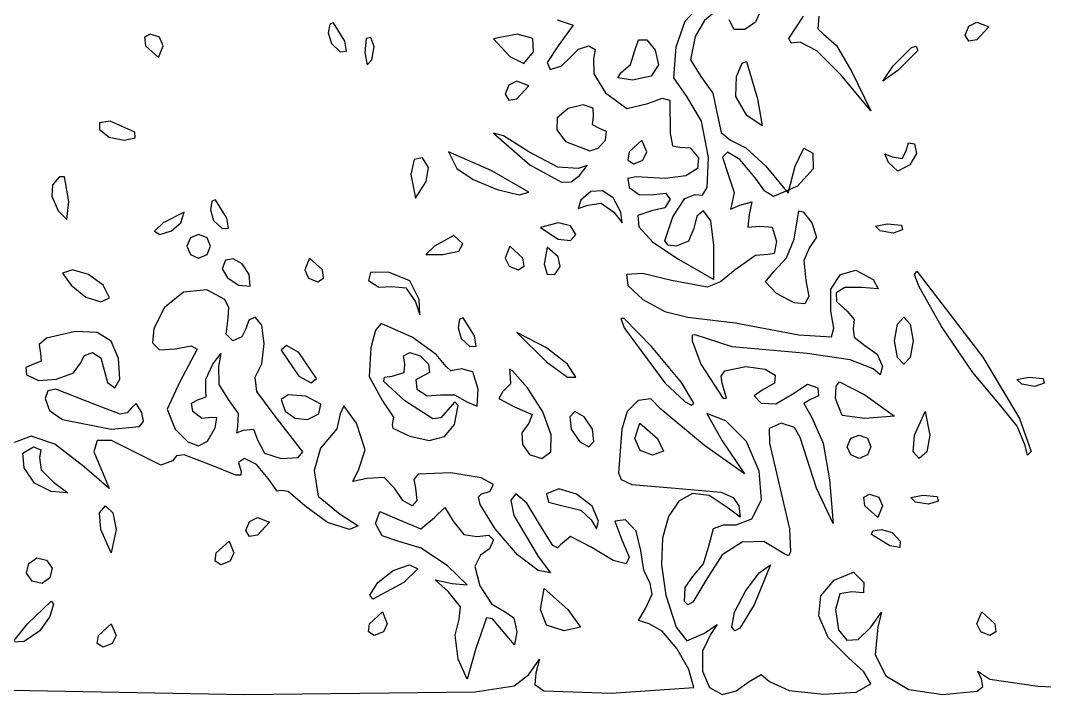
# Model space of a CAD drawing. Extents: x 0 to 282, y 0 to 282.
# Drawn here: x 150.25 to 180.88, y 0 to 20.16 of the extents above; entities that cross this region are included whole.
import ezdxf

# ---------------------------------------------------------------- set-up
doc = ezdxf.new("R2010")
doc.units = 0

msp = doc.modelspace()

# ---------------------------------------------------------------- linework, layer by layer
at = {"layer": 'Layer 1'}
for p, q in [((170.132001, 20.139216), (170.427453, 20.461125)), ((171.044349, 20.434354), (170.705901, 20.158746)), ((172.402545, 20.496089), (172.238834, 20.109136)), ((173.237053, 19.618561), (173.673616, 20.28443)), ((174.132225, 20.284437), (174.096947, 19.91402)), ((159.498444, 20.049871), (159.456, 19.7908)), ((159.61034, 20.090661), (159.498444, 20.049871)), ((159.949889, 19.543855), (159.61034, 20.090661)), ((166.299952, 20.178897), (166.780612, 20.015737)), ((166.780612, 20.015737), (166.33523, 19.402785)), ((169.863008, 19.367515), (170.132001, 20.139216)), ((170.705901, 20.158746), (170.426984, 19.6847)), ((171.593911, 19.890855), (171.450044, 20.178589)), ((172.238834, 20.109136), (171.913065, 19.887547)), ((174.096947, 19.91402), (174.273336, 19.75527)), ((178.506369, 19.719993), (178.616612, 19.993396)), ((178.616612, 19.993396), (178.859147, 20.108049)), ((178.859147, 20.108049), (179.211925, 19.966938)), ((179.211925, 19.966938), (178.859147, 19.578882)), ((179.211925, 19.966938), (179.211925, 19.966938)), ((154.129111, 19.755578), (153.952722, 19.658564)), ((153.952722, 19.658564), (153.988, 19.4028)), ((154.402514, 19.658564), (154.129111, 19.755578)), ((154.517167, 19.4028), (154.402514, 19.658564)), ((159.456, 19.7908), (159.553014, 19.46889)), ((159.456, 19.7908), (159.456, 19.7908)), ((160.584278, 19.618843), (160.549, 19.1911)), ((160.725389, 19.649711), (160.584278, 19.618843)), ((160.822403, 19.367489), (160.725389, 19.649711)), ((165.100556, 19.755611), (164.395, 19.6145)), ((164.395, 19.6145), (164.888889, 19.085333)), ((164.395, 19.6145), (164.395, 19.6145)), ((165.572396, 19.623319), (165.100556, 19.755611)), ((165.594445, 19.226444), (165.572396, 19.623319)), ((170.426984, 19.6847), (170.290282, 18.979144)), ((171.913065, 19.887547), (171.593911, 19.890855)), ((173.301545, 19.485718), (173.237053, 19.618561)), ((174.273336, 19.75527), (174.656982, 19.415721)), ((178.616612, 19.543605), (178.506369, 19.719993)), ((153.988, 19.4028), (154.376056, 19.050022)), ((153.988, 19.4028), (153.988, 19.4028)), ((154.376056, 19.050022), (154.517167, 19.4028)), ((159.553014, 19.46889), (159.808778, 19.226355)), ((159.998396, 19.239584), (159.949889, 19.543855)), ((160.760667, 18.979433), (160.822403, 19.367489)), ((166.33523, 19.402785), (166.000091, 18.904486)), ((166.688008, 19.050007), (166.943772, 19.305771)), ((166.943772, 19.305771), (167.252453, 19.402785)), ((167.252453, 19.402785), (167.442071, 19.288132)), ((168.628284, 19.261674), (168.738527, 19.579174)), ((168.738527, 19.579174), (168.981062, 19.579174)), ((168.981062, 19.579174), (169.236826, 19.274903)), ((169.796862, 18.44147), (169.863008, 19.367515)), ((173.567783, 19.508318), (173.301545, 19.485718)), ((174.06608, 19.252556), (173.567783, 19.508318)), ((174.656982, 19.415721), (175.120003, 18.62638)), ((176.354391, 18.80277), (176.896787, 19.349576)), ((176.896787, 19.349576), (177.043961, 19.388161)), ((177.043961, 19.388161), (177.095225, 19.261381)), ((178.859147, 19.578882), (178.616612, 19.543605)), ((159.808778, 19.226355), (159.998396, 19.239584)), ((160.549, 19.1911), (160.615146, 18.833912)), ((160.549, 19.1911), (160.549, 19.1911)), ((164.888889, 19.085333), (165.307813, 18.878076)), ((165.307813, 18.878076), (165.594445, 19.226444)), ((166.427834, 18.807472), (166.688008, 19.050007)), ((167.442071, 19.288132), (167.393564, 19.014729)), ((167.393564, 19.014729), (167.397974, 18.569346)), ((168.495992, 18.84716), (168.628284, 19.261674)), ((169.236826, 19.274903), (169.33384, 18.83834)), ((174.802503, 18.52054), (174.06608, 19.252556)), ((177.095225, 19.261382), (176.495502, 18.661659)), ((177.095225, 19.261381), (177.095225, 19.261382)), ((160.615146, 18.833912), (160.760667, 18.979433)), ((166.000091, 18.904486), (166.088285, 18.697229)), ((166.088285, 18.697229), (166.427834, 18.807472)), ((168.20495, 18.591396), (168.495992, 18.84716)), ((169.33384, 18.83834), (169.117763, 18.489972)), ((169.33384, 18.83834), (169.33384, 18.83834)), ((170.290282, 18.979144), (170.603373, 18.48525)), ((171.662625, 18.485273), (171.836257, 18.881597)), ((171.836257, 18.881597), (171.966895, 18.930655)), ((171.966895, 18.930655), (172.297625, 17.814995)), ((176.0413, 18.348569), (176.354391, 18.80277)), ((167.397974, 18.569346), (167.746342, 17.991669)), ((168.116755, 18.445875), (168.20495, 18.591396)), ((168.557728, 18.379729), (168.116755, 18.445875)), ((169.117763, 18.489972), (168.557728, 18.379729)), ((170.180508, 17.885845), (169.796862, 18.44147)), ((170.603373, 18.48525), (170.956151, 17.982541)), ((171.649395, 17.889958), (171.662625, 18.485273)), ((175.684448, 17.46221), (174.802503, 18.52054)), ((175.120003, 18.62638), (175.684448, 17.46221)), ((176.495502, 18.661659), (176.0413, 18.348569)), ((164.857243, 18.229803), (164.747, 17.9564)), ((165.099778, 18.344456), (164.857243, 18.229803)), ((165.452556, 18.203345), (165.099778, 18.344456)), ((165.099778, 17.815289), (165.452556, 18.203345)), ((164.747, 17.9564), (164.857243, 17.780011)), ((164.747, 17.9564), (164.747, 17.9564)), ((164.857243, 17.780011), (165.099778, 17.815289)), ((167.746342, 17.991669), (168.381342, 17.528647)), ((169.016342, 17.674169), (169.438573, 17.838982)), ((169.438573, 17.838982), (169.668981, 17.775592)), ((169.668981, 17.775592), (169.68662, 16.792224)), ((170.615968, 17.14556), (170.180508, 17.885845)), ((170.956151, 17.982541), (171.097262, 17.32108)), ((171.980125, 17.321103), (171.649395, 17.889958)), ((172.297625, 17.814995), (172.297625, 17.814992)), ((172.297625, 17.814992), (172.429917, 17.012421)), ((166.635145, 17.524203), (166.300005, 17.2508)), ((167.076117, 17.638856), (166.635145, 17.524203)), ((167.380388, 17.541842), (167.076117, 17.638856)), ((167.393617, 17.286078), (167.380388, 17.541842)), ((168.381342, 17.528647), (169.016342, 17.674169)), ((166.3, 17.2508), (166.291181, 16.884793)), ((166.300005, 17.2508), (166.3, 17.2508)), ((167.362749, 17.043543), (167.393617, 17.286078)), ((171.097262, 17.32108), (171.211915, 16.805142)), ((172.429917, 17.012421), (171.980125, 17.321103)), ((152.9295, 17.145045), (152.612, 17.100948)), ((152.612, 17.100948), (152.612, 16.8981)), ((152.612, 16.8981), (152.903042, 16.673204)), ((152.612, 16.8981), (152.612, 16.8981)), ((153.670334, 16.823135), (152.9295, 17.145045)), ((166.291181, 16.884793), (166.546945, 16.545244)), ((167.570006, 16.9333), (167.362749, 17.043543)), ((167.777263, 16.836286), (167.570006, 16.9333)), ((170.833147, 16.064626), (170.615968, 17.14556)), ((152.903042, 16.673204), (153.352834, 16.5806)), ((153.352834, 16.5806), (153.673641, 16.653912)), ((153.673641, 16.653912), (153.670334, 16.823135)), ((164.395, 16.7922), (165.48861, 15.839699)), ((164.395002, 16.7922), (164.395, 16.7922)), ((164.699271, 16.708415), (164.395002, 16.7922)), ((165.453332, 16.227755), (164.699271, 16.708415)), ((166.546945, 16.545244), (167.27896, 16.258612)), ((167.529213, 16.341845), (167.746395, 16.580522)), ((167.746395, 16.580522), (167.777263, 16.836286)), ((168.839056, 16.580578), (168.451, 16.2278)), ((168.980167, 16.2278), (168.839056, 16.580578)), ((169.68662, 16.792224), (169.748356, 16.408577)), ((171.211915, 16.805142), (171.485318, 16.580246)), ((171.485318, 16.580246), (171.948338, 16.350941)), ((167.27896, 16.258612), (167.529213, 16.341845)), ((169.748356, 16.408577), (169.968842, 16.36889)), ((169.968842, 16.36889), (170.277523, 16.35566)), ((170.277523, 16.35566), (170.533287, 16.05139)), ((171.948338, 16.350941), (172.543648, 15.804134)), ((173.425593, 15.804134), (173.676947, 16.342121)), ((173.676947, 16.342121), (173.95476, 16.19219)), ((176.623869, 16.029053), (176.742932, 16.262769)), ((176.742932, 16.262769), (176.813487, 16.500894)), ((176.813487, 16.500894), (176.989877, 16.474436)), ((176.989877, 16.474436), (177.051613, 16.183394)), ((162.022014, 16.002882), (161.925, 15.5575)), ((162.277778, 16.051389), (162.022014, 16.002882)), ((162.449757, 15.764757), (162.277778, 16.051389)), ((164.346107, 15.667756), (163.05406, 16.227794)), ((163.05406, 16.227794), (163.301005, 15.733905)), ((166.32646, 15.769144), (165.453332, 16.227755)), ((168.451, 16.2278), (168.415722, 15.985265)), ((168.415722, 15.985265), (168.592111, 15.875022)), ((168.451, 16.2278), (168.451, 16.2278)), ((168.592111, 15.875022), (168.865514, 15.985265)), ((168.865514, 15.985265), (168.980167, 16.2278)), ((170.533287, 16.05139), (170.499112, 15.730031)), ((170.785743, 15.162285), (170.833147, 16.064626)), ((171.39712, 16.218648), (171.243882, 16.076434)), ((171.243882, 16.076434), (171.41476, 15.55719)), ((171.762025, 16.003675), (171.39712, 16.218648)), ((172.226149, 15.451357), (171.762025, 16.003675)), ((173.95476, 16.19219), (173.963579, 15.72476)), ((176.213765, 15.909991), (176.107931, 16.170164)), ((176.107931, 16.170164), (176.319598, 16.08638)), ((176.319598, 16.08638), (176.623869, 16.029053)), ((177.051613, 16.183394), (176.848766, 15.839436)), ((162.383611, 15.345833), (162.449757, 15.764757)), ((163.301005, 15.733905), (163.301, 15.7339)), ((163.301, 15.7339), (163.78607, 15.400414)), ((165.45295, 15.028344), (164.346107, 15.667756)), ((165.48861, 15.839699), (166.427883, 15.323761)), ((166.935002, 15.733866), (166.32646, 15.769144)), ((167.203995, 15.82647), (166.935002, 15.733866)), ((166.97028, 15.522199), (167.203995, 15.82647)), ((170.499112, 15.730031), (170.154051, 15.517813)), ((172.543648, 15.804134), (173.213926, 14.992745)), ((173.213926, 14.992745), (173.425593, 15.804134)), ((173.963579, 15.72476), (173.496149, 15.204412)), ((176.491577, 15.649817), (176.213765, 15.909991)), ((176.848765, 15.839435), (176.491577, 15.649817)), ((176.848766, 15.839436), (176.848765, 15.839435)), ((151.412115, 15.48529), (151.201, 15.239999)), ((151.567007, 15.482534), (151.412115, 15.48529)), ((151.694889, 14.74611), (151.567007, 15.482534)), ((161.925, 15.5575), (162.061702, 14.843124)), ((161.925, 15.5575), (161.925, 15.5575)), ((162.061702, 14.843124), (162.383611, 15.345833)), ((163.78607, 15.400414), (164.509267, 15.103308)), ((166.427883, 15.323761), (166.723886, 15.338644)), ((166.723886, 15.338644), (166.97028, 15.522199)), ((168.663567, 15.486945), (168.412212, 15.434028)), ((168.412212, 15.434028), (168.4519, 15.169445)), ((169.531178, 15.431272), (168.663567, 15.486945)), ((170.154051, 15.517813), (169.531178, 15.431272)), ((171.41476, 15.55719), (171.599968, 15.019204)), ((172.518844, 15.050624), (172.226149, 15.451357)), ((151.201, 15.24), (151.183361, 14.904861)), ((151.201, 15.239999), (151.201, 15.24)), ((164.509267, 15.103308), (165.166317, 14.945109)), ((165.166317, 14.945109), (165.45295, 15.028344)), ((167.311475, 15.04874), (167.004996, 14.7814)), ((167.65764, 15.068032), (167.311475, 15.04874)), ((167.977345, 14.855814), (167.65764, 15.068032)), ((168.4519, 15.169445), (168.7694, 14.944549)), ((170.648353, 14.940352), (170.785743, 15.162285)), ((171.599968, 15.019204), (171.520593, 14.639967)), ((172.768544, 14.891322), (172.518844, 15.050624)), ((173.496149, 15.204412), (172.768544, 14.891322)), ((151.183361, 14.904861), (151.377389, 14.463888)), ((151.628743, 14.208124), (151.694889, 14.74611)), ((155.970444, 14.758271), (155.928, 14.4992)), ((156.08234, 14.799061), (155.970444, 14.758271)), ((156.421889, 14.252255), (156.08234, 14.799061)), ((167.005, 14.7814), (166.925625, 14.538865)), ((167.004996, 14.7814), (167.005, 14.7814)), ((168.204446, 14.428622), (167.977345, 14.855814)), ((168.7694, 14.944549), (169.192734, 14.957778)), ((169.192734, 14.957778), (169.545512, 14.993055)), ((169.686623, 14.816667), (169.523463, 14.560902)), ((169.545512, 14.993055), (169.686623, 14.816667)), ((169.757175, 14.287507), (170.118772, 14.834312)), ((170.118772, 14.834312), (170.427453, 14.957785)), ((170.427453, 14.957785), (170.648353, 14.940352)), ((171.767538, 14.639967), (172.120316, 14.736981)), ((172.120316, 14.736981), (172.04976, 14.357745)), ((151.377389, 14.463888), (151.628743, 14.208124)), ((155.138771, 14.428601), (154.517, 14.1111)), ((155.046167, 14.1111), (155.138771, 14.428601)), ((155.928, 14.4992), (156.025014, 14.17729)), ((155.928, 14.4992), (155.928, 14.4992)), ((166.925625, 14.538865), (167.216667, 14.640289)), ((167.216667, 14.640289), (167.617952, 14.693206)), ((167.617952, 14.693206), (167.992779, 14.428622)), ((167.992779, 14.428622), (168.244133, 14.111121)), ((168.244133, 14.111121), (168.204446, 14.428622)), ((169.122178, 14.463889), (168.718137, 14.332148)), ((169.523463, 14.560902), (169.122178, 14.463889)), ((170.674397, 14.463896), (170.480369, 14.305145)), ((170.899293, 14.164032), (170.674397, 14.463896)), ((171.520593, 14.639967), (171.485315, 14.520905)), ((171.485315, 14.520905), (171.767538, 14.639967)), ((173.391604, 13.61693), (173.532715, 14.463597)), ((173.532715, 14.463597), (173.660597, 14.432729)), ((173.660597, 14.432729), (173.920771, 14.110819)), ((154.517, 14.1111), (154.252417, 13.855336)), ((154.517, 14.1111), (154.517, 14.1111)), ((154.768355, 13.868565), (155.046167, 14.1111)), ((156.025014, 14.17729), (156.280778, 13.934755)), ((156.470396, 13.947984), (156.421889, 14.252255)), ((166.335167, 14.111111), (165.806, 13.97)), ((166.705584, 14.014097), (166.335167, 14.111111)), ((168.718137, 14.332148), (168.747351, 13.992048)), ((169.519049, 13.568721), (169.757175, 14.287507)), ((170.480369, 14.305145), (170.392175, 13.934729)), ((170.991897, 13.440836), (170.899293, 14.164032)), ((172.04976, 14.357745), (172.010072, 13.982919)), ((173.920771, 14.110819), (174.057473, 13.674256)), ((154.252417, 13.855336), (154.411167, 13.758322)), ((154.411167, 13.758322), (154.768355, 13.868565)), ((156.280778, 13.934755), (156.470396, 13.947984)), ((165.806, 13.97), (166.335167, 13.617222)), ((165.806, 13.97), (165.806, 13.97)), ((166.864334, 13.758333), (166.705584, 14.014097)), ((168.747351, 13.992048), (169.166826, 13.526271)), ((170.392175, 13.934729), (170.233425, 13.564312)), ((172.010072, 13.982919), (172.36726, 14.004967)), ((172.36726, 14.004967), (172.733267, 13.974099)), ((172.733267, 13.974099), (172.861149, 13.546356)), ((175.821366, 14.009395), (176.178554, 14.075541)), ((175.966887, 13.863874), (175.821366, 14.009395)), ((176.354942, 13.802138), (175.966887, 13.863874)), ((176.178554, 14.075541), (176.606297, 14.040263)), ((176.637165, 13.899152), (176.354942, 13.802138)), ((176.606297, 14.040263), (176.637165, 13.899152)), ((176.637165, 13.899152), (176.637165, 13.899152)), ((155.332243, 13.661364), (155.222, 13.4056)), ((155.574778, 13.758378), (155.332243, 13.661364)), ((155.830542, 13.661364), (155.574778, 13.758378)), ((155.927556, 13.4056), (155.830542, 13.661364)), ((163.213084, 13.731919), (162.631001, 13.405599)), ((163.477668, 13.476155), (163.213084, 13.731919)), ((166.335167, 13.617222), (166.705584, 13.581944)), ((166.705584, 13.581944), (166.864334, 13.758333)), ((169.166826, 13.526271), (169.933567, 13.017499)), ((169.618268, 13.439186), (169.519049, 13.568721)), ((170.233425, 13.564312), (169.863008, 13.405562)), ((172.861149, 13.546356), (172.790593, 13.193579)), ((173.157888, 13.061304), (173.391604, 13.61693)), ((174.057473, 13.674256), (173.850215, 13.369985)), ((155.222, 13.4056), (155.332243, 13.163065)), ((155.222, 13.4056), (155.222, 13.4056)), ((155.830542, 13.163065), (155.927556, 13.4056)), ((162.631, 13.4056), (162.370826, 13.163065)), ((162.631001, 13.405599), (162.631, 13.4056)), ((162.877945, 13.158655), (163.363015, 13.264488)), ((163.363015, 13.264488), (163.477668, 13.476155)), ((164.888111, 13.405578), (164.747, 13.0528)), ((165.276167, 13.0528), (164.888111, 13.405578)), ((166.003603, 13.379109), (165.910999, 12.8764)), ((166.334333, 13.088067), (166.003603, 13.379109)), ((169.863008, 13.405562), (169.618268, 13.439186)), ((170.991897, 12.417776), (170.991897, 13.440836)), ((172.790593, 13.193579), (172.614204, 13.1583)), ((173.850215, 13.369985), (173.678235, 12.981929)), ((173.850215, 13.369985), (173.850215, 13.369985)), ((155.332243, 13.163065), (155.574778, 13.052822)), ((155.574778, 13.052822), (155.830542, 13.163065)), ((156.378014, 12.990513), (156.281, 12.7353)), ((156.607319, 13.030752), (156.378014, 12.990513)), ((156.876312, 12.879167), (156.607319, 13.030752)), ((157.092389, 12.558911), (156.876312, 12.879167)), ((158.891111, 13.052778), (158.75, 12.7)), ((159.279167, 12.7), (158.891111, 13.052778)), ((162.370826, 13.163065), (162.877945, 13.158655)), ((164.747, 13.0528), (164.861653, 12.810265)), ((164.747, 13.0528), (164.747, 13.0528)), ((165.311445, 12.810265), (165.276167, 13.0528)), ((165.910999, 12.8764), (165.911, 12.8764)), ((165.911, 12.8764), (166.003604, 12.572129)), ((166.38725, 12.797025), (166.334333, 13.088067)), ((169.933567, 13.017499), (170.991897, 12.417776)), ((172.239377, 13.127432), (171.626426, 12.699689)), ((172.614204, 13.1583), (172.239377, 13.127432)), ((172.791881, 12.664429), (173.157888, 13.061304)), ((173.678235, 12.981929), (173.744382, 12.382207)), ((151.800278, 12.700011), (151.504826, 12.602997)), ((151.504826, 12.602997), (151.765, 12.2414)), ((152.285348, 12.56331), (151.800278, 12.700011)), ((152.717501, 12.2414), (152.285348, 12.56331)), ((156.281, 12.7353), (156.43534, 12.461897)), ((156.281, 12.7353), (156.281, 12.7353)), ((158.75, 12.7), (158.864653, 12.457465)), ((158.75, 12.7), (158.75, 12.7)), ((159.314445, 12.457465), (159.279167, 12.7)), ((160.716735, 12.625035), (160.654999, 12.3825)), ((161.254722, 12.629445), (160.716735, 12.625035)), ((161.898542, 12.369271), (161.254722, 12.629445)), ((164.861653, 12.810265), (165.135056, 12.700022)), ((165.135056, 12.700022), (165.311445, 12.810265)), ((166.003604, 12.572129), (166.2285, 12.5589)), ((166.2285, 12.5589), (166.38725, 12.797025)), ((168.852711, 12.589446), (168.380866, 12.558578)), ((169.721426, 12.382189), (168.852711, 12.589446)), ((171.626426, 12.699689), (171.184902, 12.347462)), ((172.536117, 12.342519), (172.791881, 12.664429)), ((174.483927, 12.124773), (174.774969, 12.562989)), ((174.774969, 12.562989), (175.23799, 12.69032)), ((175.23799, 12.69032), (175.753927, 12.417468)), ((176.989752, 12.56542), (177.060102, 12.664433)), ((177.119081, 12.209679), (176.989752, 12.56542)), ((177.060102, 12.664433), (179.035662, 10.089153)), ((156.43534, 12.461897), (156.774889, 12.241411)), ((157.118847, 12.214953), (157.092389, 12.558911)), ((158.864653, 12.457465), (159.138056, 12.347222)), ((159.138056, 12.347222), (159.314445, 12.457465)), ((160.654999, 12.3825), (160.655, 12.3825)), ((160.655, 12.3825), (160.96809, 12.188472)), ((162.171945, 11.818056), (161.898542, 12.369271)), ((168.380866, 12.558578), (168.41449, 12.231157)), ((170.792988, 12.183752), (169.721426, 12.382189)), ((171.184902, 12.347462), (170.792988, 12.183752)), ((172.862437, 11.994151), (172.536117, 12.342519)), ((173.744382, 12.382207), (173.82982, 11.904854)), ((175.753927, 12.417468), (175.908267, 12.135246)), ((151.765, 12.2414), (152.205972, 11.888622)), ((151.765, 12.2414), (151.765, 12.2414)), ((152.907119, 11.862164), (152.717501, 12.2414)), ((155.127473, 12.037437), (154.552006, 11.57111)), ((155.822004, 12.100276), (155.127473, 12.037437)), ((156.357787, 11.819157), (155.822004, 12.100276)), ((156.774889, 12.241411), (157.118847, 12.214953)), ((160.96809, 12.188472), (161.360556, 12.206111)), ((161.360556, 12.206111), (161.77948, 12.162014)), ((161.77948, 12.162014), (162.066112, 11.7475)), ((168.41449, 12.231157), (168.861526, 11.817746)), ((173.392155, 11.717441), (172.862437, 11.994151)), ((174.483927, 11.464967), (174.483927, 12.124773)), ((174.903402, 12.174382), (174.647087, 12.016183)), ((174.647087, 12.016183), (174.66197, 11.758765)), ((175.401149, 12.170523), (174.903402, 12.174382)), ((175.908267, 12.135246), (175.401149, 12.170523)), ((177.796523, 11.010785), (177.119081, 12.209679)), ((152.205972, 11.888622), (152.646945, 11.747511)), ((152.646945, 11.747511), (152.907119, 11.862164)), ((156.47933, 11.568216), (156.357787, 11.819157)), ((162.066112, 11.7475), (162.198404, 11.359444)), ((162.198404, 11.359444), (162.171945, 11.818056)), ((168.861526, 11.817746), (169.526845, 11.457251)), ((173.713514, 11.685471), (173.392155, 11.717441)), ((173.82982, 11.904854), (173.713514, 11.685471)), ((174.66197, 11.758765), (174.977815, 11.464967)), ((154.552, 11.5711), (154.239461, 10.946573)), ((154.552006, 11.57111), (154.552, 11.5711)), ((156.457006, 11.25361), (156.47933, 11.568216)), ((169.526845, 11.457251), (170.215316, 11.288578)), ((174.583147, 10.952888), (174.483927, 11.464967)), ((174.977815, 11.464967), (175.185072, 11.213613)), ((156.39527, 10.77295), (156.457006, 11.25361)), ((157.074367, 11.191874), (156.986173, 10.93611)), ((157.268395, 11.288888), (157.074367, 11.191874)), ((157.466833, 11.047455), (157.268395, 11.288888)), ((157.532979, 10.495136), (157.466833, 11.047455)), ((161.039085, 11.099306), (160.864351, 10.8926)), ((161.96072, 10.689202), (161.039085, 11.099306)), ((163.378444, 11.230471), (163.336, 10.9714)), ((163.49034, 11.271261), (163.378444, 11.230471)), ((163.829889, 10.724455), (163.49034, 11.271261)), ((168.305592, 11.244798), (168.203617, 11.25031)), ((168.203617, 11.25031), (168.310001, 10.971395)), ((169.12139, 10.40695), (168.305592, 11.244798)), ((170.215316, 11.288578), (171.626426, 11.112189)), ((171.626426, 11.112189), (173.531426, 10.759411)), ((175.185072, 11.213613), (175.154204, 10.9358)), ((176.389921, 10.583028), (176.478115, 11.081327)), ((176.478115, 11.081327), (176.672143, 11.288584)), ((176.672143, 11.288584), (176.86617, 11.081327)), ((176.86617, 11.081327), (176.954365, 10.583028)), ((151.891061, 10.857852), (151.023996, 10.653901)), ((152.536535, 10.830291), (151.891061, 10.857852)), ((152.963728, 10.564604), (152.536535, 10.830291)), ((154.239461, 10.946573), (154.194812, 10.517176)), ((156.598117, 10.583332), (156.39527, 10.77295)), ((156.986173, 10.93611), (156.87152, 10.693575)), ((160.864351, 10.8926), (160.726, 10.371702)), ((163.336, 10.9714), (163.433014, 10.64949)), ((163.336, 10.9714), (163.336, 10.9714)), ((163.878396, 10.420184), (163.829889, 10.724455)), ((165.1, 10.8303), (165.981945, 9.948355)), ((165.981945, 10.371689), (165.1, 10.8303)), ((165.1, 10.8303), (165.1, 10.8303)), ((168.31, 10.9714), (169.522674, 9.326573)), ((168.310001, 10.971395), (168.31, 10.9714)), ((170.426977, 10.759412), (170.340436, 10.750592)), ((170.340436, 10.750592), (170.343192, 10.583023)), ((171.533816, 10.397814), (170.426977, 10.759412)), ((173.531426, 10.759411), (174.510386, 10.702085)), ((174.510386, 10.702085), (174.583147, 10.952888)), ((175.154204, 10.9358), (175.185072, 10.688856)), ((178.731935, 9.633297), (177.796523, 11.010785)), ((151.024, 10.6539), (150.803514, 10.464282)), ((150.803514, 10.464282), (150.847611, 10.195289)), ((151.023996, 10.653901), (151.024, 10.6539)), ((153.175946, 10.054178), (152.963728, 10.564604)), ((154.194812, 10.517176), (154.408133, 10.306061)), ((154.8695, 10.33638), (155.352916, 10.425126)), ((155.352916, 10.425126), (155.535368, 10.33197)), ((156.87152, 10.693575), (156.598117, 10.583332)), ((157.466833, 9.889901), (157.532979, 10.495136)), ((158.20375, 10.437801), (158.045, 10.3011)), ((158.574167, 10.230544), (158.20375, 10.437801)), ((162.683918, 10.168854), (161.96072, 10.689202)), ((163.433014, 10.64949), (163.688778, 10.406955)), ((163.688778, 10.406955), (163.878396, 10.420184)), ((170.343192, 10.583023), (170.603366, 9.877467)), ((175.185072, 10.688856), (175.506982, 10.441911)), ((175.506982, 10.441911), (175.877399, 10.177328)), ((176.478115, 10.084729), (176.389921, 10.583028)), ((176.954365, 10.583028), (176.86617, 10.084729)), ((176.954365, 10.583028), (176.954365, 10.583028)), ((150.847611, 10.195289), (150.86084, 9.970393)), ((152.047057, 9.913067), (152.1573, 10.137963)), ((152.1573, 10.137963), (152.399835, 10.230567)), ((152.399835, 10.230567), (152.655599, 10.071817)), ((154.408133, 10.306061), (154.8695, 10.33638)), ((155.535368, 10.33197), (155.010611, 9.348602)), ((155.998395, 9.877771), (156.245339, 10.199681)), ((156.245339, 10.199681), (156.174784, 9.807215)), ((158.045, 10.3011), (158.574167, 9.524988)), ((158.045, 10.3011), (158.045, 10.3011)), ((159.103334, 9.454432), (158.574167, 10.230544)), ((160.726, 10.3717), (160.677493, 9.511804)), ((160.726, 10.371702), (160.726, 10.3717)), ((161.70055, 10.133576), (161.890168, 10.23059)), ((161.749057, 9.877812), (161.70055, 10.133576)), ((161.890168, 10.23059), (162.198849, 10.133576)), ((162.198849, 10.133576), (162.454613, 9.877812)), ((162.98378, 9.807257), (162.683918, 10.168854)), ((166.608126, 9.8778), (165.981945, 10.371689)), ((170.020973, 9.335391), (169.12139, 10.40695)), ((173.778367, 10.194967), (171.533816, 10.397814)), ((175.070418, 10.005349), (173.778367, 10.194967)), ((175.877399, 10.177328), (176.036149, 9.806911)), ((150.635944, 9.877789), (150.411048, 9.785185)), ((150.86084, 9.970393), (150.635944, 9.877789)), ((151.828224, 9.624781), (152.047057, 9.913067)), ((152.655599, 10.071817), (152.752613, 9.7014)), ((153.215634, 9.427997), (153.175946, 10.054178)), ((155.786728, 9.436798), (155.998395, 9.877771)), ((156.174784, 9.807215), (156.183604, 9.273638)), ((157.268395, 9.489718), (157.466833, 9.889901)), ((161.727008, 9.635277), (161.749057, 9.877812)), ((162.454613, 9.877812), (162.485481, 9.635277)), ((163.120481, 9.679375), (162.98378, 9.807257)), ((165.981945, 9.948355), (166.608126, 9.494153)), ((166.86389, 9.489744), (166.608126, 9.8778)), ((170.603366, 9.877467), (171.264824, 8.854411)), ((171.313331, 9.679029), (171.943922, 9.806911)), ((171.943922, 9.806911), (172.527108, 9.731394)), ((175.753927, 9.736356), (175.070418, 10.005349)), ((176.036149, 9.806911), (175.961184, 9.559967)), ((176.672143, 9.877472), (176.478115, 10.084729)), ((176.86617, 10.084729), (176.672143, 9.877472)), ((179.035662, 10.089153), (179.035655, 10.089144)), ((179.035655, 10.089144), (180.129265, 8.254697)), ((150.411048, 9.785185), (150.424277, 9.560289)), ((150.424277, 9.560289), (150.782016, 9.392168)), ((151.328271, 9.432407), (151.828224, 9.624781)), ((152.752613, 9.7014), (152.845217, 9.330983)), ((158.574167, 9.524988), (158.944584, 9.317731)), ((160.677493, 9.511804), (161.078778, 8.7842)), ((161.138861, 9.488654), (161.361001, 9.525034)), ((161.361001, 9.525034), (161.727008, 9.635277)), ((162.278224, 9.525034), (162.070967, 9.410381)), ((162.485481, 9.635277), (162.278224, 9.525034)), ((163.442391, 9.736701), (163.120481, 9.679375)), ((163.78194, 9.648506), (163.442391, 9.736701)), ((163.93628, 9.136978), (163.78194, 9.648506)), ((164.967375, 9.679353), (164.871464, 9.732821)), ((164.871464, 9.732821), (164.888, 9.630846)), ((164.888, 9.630846), (164.888, 9.63084)), ((164.888, 9.63084), (164.901229, 9.295701)), ((165.417167, 9.172235), (164.967375, 9.679353)), ((171.204742, 9.524137), (171.313331, 9.679029)), ((171.238366, 9.313022), (171.204742, 9.524137)), ((172.527108, 9.731394), (172.825866, 9.546737)), ((172.825866, 9.546737), (172.807124, 9.315778)), ((175.961184, 9.559967), (175.753927, 9.736356)), ((179.564822, 8.642763), (178.731935, 9.633297)), ((150.782016, 9.392168), (151.328271, 9.432407)), ((152.845217, 9.330983), (153.070113, 9.172233)), ((153.070113, 9.172233), (153.215634, 9.427997)), ((155.010611, 9.348602), (154.635785, 8.537213)), ((155.786728, 9.101659), (155.786728, 9.436798)), ((156.183604, 9.273638), (156.457006, 8.819437)), ((157.316902, 9.066381), (157.268395, 9.489718)), ((158.944584, 9.317731), (159.103334, 9.454432)), ((161.118466, 9.366284), (161.138861, 9.488654)), ((161.749057, 8.7842), (161.118466, 9.366284)), ((162.070967, 9.410381), (162.101835, 9.136978)), ((164.901229, 9.295701), (164.676333, 9.066395)), ((166.608126, 9.494153), (166.86389, 9.489744)), ((169.522674, 9.326573), (170.130665, 8.75386)), ((170.39139, 8.71362), (170.020973, 9.335391)), ((171.36735, 8.865434), (171.238366, 9.313022)), ((172.807124, 9.315778), (172.437811, 9.101355)), ((173.355034, 8.995521), (173.791597, 9.282153)), ((173.791597, 9.282153), (174.095868, 9.17191)), ((174.626445, 8.854411), (174.645186, 9.218213)), ((174.645186, 9.218213), (174.749917, 9.35712)), ((174.749917, 9.35712), (175.50839, 8.960244)), ((180.054816, 9.423265), (180.412004, 9.489411)), ((180.200337, 9.277744), (180.054816, 9.423265)), ((180.588392, 9.216008), (180.200337, 9.277744)), ((180.412004, 9.489411), (180.839747, 9.454133)), ((180.870615, 9.313022), (180.588392, 9.216008)), ((180.839747, 9.454133), (180.870615, 9.313022)), ((180.870615, 9.313022), (180.870615, 9.313022)), ((151.061764, 9.085137), (150.989003, 8.854729)), ((151.306504, 9.136952), (151.061764, 9.085137)), ((152.470673, 8.67834), (151.306504, 9.136952)), ((155.575061, 8.819437), (155.799957, 8.907631)), ((155.799957, 8.907631), (155.786728, 9.101659)), ((157.868118, 8.325548), (157.316902, 9.066381)), ((158.256667, 8.96497), (158.045, 8.81945)), ((158.785834, 8.925283), (158.256667, 8.96497)), ((159.231216, 8.687158), (158.785834, 8.925283)), ((162.101835, 9.136978), (162.414925, 8.929721)), ((162.414925, 8.929721), (162.807391, 8.960589)), ((162.807391, 8.960589), (163.226315, 8.960589)), ((163.226315, 8.960589), (163.61878, 8.748922)), ((163.909822, 8.62545), (163.93628, 9.136978)), ((164.676333, 9.066395), (164.56168, 8.850319)), ((165.875227, 8.454553), (165.417167, 9.172235)), ((172.437811, 9.101355), (172.195276, 8.933785)), ((172.195276, 8.933785), (172.402533, 8.713299)), ((172.839096, 8.69566), (173.355034, 8.995521)), ((174.122326, 8.929375), (173.884201, 8.819132)), ((174.095868, 9.17191), (174.122326, 8.929375)), ((175.50839, 8.960244), (176.390335, 8.325244)), ((150.989, 8.85473), (151.119087, 8.498094)), ((150.989003, 8.854729), (150.989, 8.85473)), ((153.229144, 8.387298), (152.470673, 8.67834)), ((153.709804, 8.700389), (153.564283, 8.572507)), ((153.881783, 8.431396), (153.709804, 8.700389)), ((155.367804, 8.709194), (155.575061, 8.819437)), ((155.398672, 8.466659), (155.367804, 8.709194)), ((156.457006, 8.819437), (156.756867, 8.400513)), ((158.045, 8.81945), (158.166819, 8.475492)), ((158.045, 8.81945), (158.045, 8.81945)), ((159.17389, 8.396116), (159.231216, 8.687158)), ((159.922656, 8.63866), (159.808003, 8.396125)), ((160.301892, 8.113903), (159.922656, 8.63866)), ((161.078778, 8.7842), (161.405097, 8.29913)), ((162.582494, 8.246214), (161.749057, 8.7842)), ((163.243953, 8.757742), (163.019057, 8.501978)), ((163.229621, 8.078093), (163.336557, 8.643089)), ((163.336557, 8.643089), (163.243953, 8.757742)), ((163.61878, 8.748922), (163.909822, 8.62545)), ((164.56168, 8.850319), (165.029111, 8.607784)), ((165.029111, 8.607784), (165.558278, 8.374069)), ((168.729231, 8.792681), (168.396847, 8.467464)), ((169.107916, 8.840085), (168.729231, 8.792681)), ((169.403919, 8.536917), (169.107916, 8.840085)), ((170.130665, 8.75386), (170.320765, 8.650025)), ((170.320765, 8.650025), (170.39139, 8.71362)), ((171.264824, 8.854411), (171.36735, 8.865434)), ((172.402533, 8.713299), (172.839096, 8.69566)), ((173.884201, 8.819132), (173.676944, 8.700069)), ((173.676944, 8.700069), (173.919479, 8.289965)), ((174.829292, 8.342883), (174.626445, 8.854411)), ((180.06753, 8.029807), (179.564822, 8.642763)), ((151.119087, 8.498094), (151.500529, 8.224139)), ((153.443016, 8.420372), (153.229144, 8.387298)), ((153.564283, 8.572507), (153.443016, 8.420372)), ((153.931943, 8.170671), (153.881783, 8.431396)), ((154.635785, 8.537213), (154.8695, 7.937492)), ((155.667665, 8.259402), (155.398672, 8.466659)), ((155.963117, 8.29027), (155.667665, 8.259402)), ((156.121867, 8.277041), (155.963117, 8.29027)), ((156.06895, 7.97277), (156.121867, 8.277041)), ((156.756867, 8.400513), (156.739228, 8.008048)), ((158.697146, 7.253986), (157.868118, 8.325548)), ((158.166819, 8.475492), (158.463924, 8.263825)), ((158.83379, 8.224137), (159.17389, 8.396116)), ((159.808, 8.39612), (159.715396, 7.950738)), ((159.808003, 8.396125), (159.808, 8.39612)), ((161.405097, 8.29913), (161.361, 8.078644)), ((162.82558, 8.278184), (162.582494, 8.246214)), ((163.019057, 8.501978), (162.82558, 8.278184)), ((165.558278, 8.374069), (165.452445, 8.113895)), ((166.118314, 7.769943), (165.875227, 8.454553)), ((166.828833, 8.466667), (166.683312, 8.307917)), ((166.683312, 8.307917), (166.723, 7.9375)), ((167.106646, 8.307917), (166.828833, 8.466667)), ((167.358, 7.9375), (167.106646, 8.307917)), ((168.396847, 8.467464), (168.239749, 7.937194)), ((170.709199, 7.443307), (169.403919, 8.536917)), ((171.344204, 8.184141), (170.775349, 8.400217)), ((170.775349, 8.400217), (171.238371, 7.584418)), ((173.919479, 8.289965), (174.263437, 7.513854)), ((175.50839, 8.254688), (174.829292, 8.342883)), ((176.390335, 8.325244), (175.50839, 8.254688)), ((176.390335, 8.325244), (176.390335, 8.325244)), ((176.990204, 7.7608), (177.307704, 8.466356)), ((177.307704, 8.466356), (177.448815, 7.7608)), ((151.500529, 8.224139), (152.96456, 7.937507)), ((152.96456, 7.937507), (153.806817, 8.012472)), ((153.806817, 8.012472), (153.931943, 8.170671)), ((155.841846, 7.575343), (156.06895, 7.97277)), ((156.739228, 8.008048), (156.70836, 7.82284)), ((158.463924, 8.263825), (158.83379, 8.224137)), ((160.562066, 7.320156), (160.301892, 8.113903)), ((161.361, 8.078644), (161.387458, 7.968401)), ((161.387458, 7.968401), (161.890167, 7.725866)), ((162.930862, 7.721456), (163.229621, 8.078093)), ((165.452445, 8.113895), (165.240227, 7.829469)), ((168.629367, 7.654967), (168.770478, 8.113578)), ((168.770478, 8.113578), (169.299645, 7.654967)), ((171.961566, 7.562919), (171.344204, 8.184141)), ((173.002256, 8.113579), (172.640658, 7.959238)), ((173.403541, 7.981287), (173.002256, 8.113579)), ((173.566701, 7.690245), (173.403541, 7.981287)), ((180.305656, 7.443313), (180.06753, 8.029807)), ((180.129265, 8.254697), (180.482045, 7.266924)), ((150.565209, 7.730252), (150.039349, 7.527955)), ((151.276279, 7.489372), (150.565209, 7.730252)), ((154.8695, 7.937492), (155.255351, 7.561012)), ((156.70836, 7.82284), (156.915617, 7.902215)), ((156.915617, 7.902215), (157.219888, 7.933083)), ((157.219888, 7.933083), (157.338951, 7.619993)), ((159.4905, 7.690564), (159.221507, 7.368654)), ((159.715396, 7.950738), (159.4905, 7.690564)), ((161.890167, 7.725866), (162.473353, 7.59633)), ((162.473353, 7.59633), (162.930862, 7.721456)), ((165.240227, 7.829469), (165.262827, 7.478897)), ((166.11666, 7.257311), (166.118314, 7.769943)), ((166.723, 7.9375), (166.974354, 7.567083)), ((166.723, 7.9375), (166.723, 7.9375)), ((167.397688, 7.567083), (167.358, 7.9375)), ((168.239749, 7.937194), (168.133916, 6.631914)), ((172.640658, 7.959238), (172.649478, 7.513856)), ((174.06059, 6.173295), (173.566701, 7.690245)), ((174.979089, 7.408022), (175.089332, 7.663786)), ((175.089332, 7.663786), (175.331867, 7.7608)), ((175.331867, 7.7608), (175.587631, 7.663786)), ((175.587631, 7.663786), (175.684645, 7.408022)), ((176.954925, 7.262501), (176.990204, 7.7608)), ((177.448815, 7.7608), (177.35621, 7.262501)), ((177.448815, 7.7608), (177.448815, 7.7608)), ((150.316619, 7.213764), (150.635771, 7.408344)), ((150.635771, 7.408344), (150.856258, 7.31574)), ((152.152712, 6.808619), (151.276279, 7.489372)), ((152.536356, 7.602369), (152.439894, 7.261718)), ((152.970163, 7.599062), (152.536356, 7.602369)), ((153.704935, 7.231952), (152.970163, 7.599062)), ((155.255351, 7.561012), (155.575057, 7.439193)), ((155.575057, 7.439193), (155.841846, 7.575343)), ((157.338951, 7.619993), (157.546208, 7.218708)), ((159.221507, 7.368654), (159.031889, 6.702786)), ((165.262827, 7.478897), (165.47725, 7.181242)), ((166.974354, 7.567083), (167.252167, 7.408333)), ((167.252167, 7.408333), (167.397688, 7.567083)), ((168.788117, 7.302189), (168.629367, 7.654967)), ((169.299645, 7.654967), (169.480443, 7.275731)), ((169.299645, 7.654967), (169.299645, 7.654967)), ((171.908649, 6.59664), (170.709199, 7.443307)), ((171.238371, 7.584418), (171.908649, 6.59664)), ((172.340802, 6.680422), (171.961566, 7.562919)), ((172.649478, 7.513856), (173.2492, 4.956217)), ((174.263437, 7.513854), (174.448646, 6.420245)), ((175.089332, 7.165487), (174.979089, 7.408022)), ((175.684645, 7.408022), (175.587631, 7.165487)), ((175.684645, 7.408022), (175.684645, 7.408022)), ((180.367392, 7.156681), (180.305656, 7.443313)), ((150.35796, 6.777751), (150.316619, 7.213764)), ((150.856258, 7.31574), (150.81216, 7.090844)), ((150.81216, 7.090844), (150.81216, 7.09084)), ((150.81216, 7.09084), (150.865077, 6.720423)), ((152.439894, 7.261718), (152.717157, 6.596952)), ((154.450177, 6.857125), (153.704935, 7.231952)), ((154.911547, 7.136592), (154.798545, 6.985007)), ((155.146917, 7.165806), (154.911547, 7.136592)), ((155.997995, 6.843896), (155.146917, 7.165806)), ((156.950495, 7.055563), (156.765286, 6.94091)), ((157.303273, 6.874764), (156.950495, 7.055563)), ((157.546208, 7.218708), (158.044507, 7.055548)), ((158.044507, 7.055548), (158.552728, 7.090275)), ((158.552728, 7.090275), (158.697146, 7.253986)), ((160.372448, 6.738073), (160.562066, 7.320156)), ((165.47725, 7.181242), (165.840501, 7.055565)), ((165.840501, 7.055565), (166.11666, 7.257311)), ((169.158534, 7.161078), (168.788117, 7.302189)), ((169.480443, 7.275731), (169.158534, 7.161078)), ((175.331867, 7.055244), (175.089332, 7.165487)), ((175.587631, 7.165487), (175.331867, 7.055244)), ((177.131315, 7.055244), (176.954925, 7.262501)), ((177.35621, 7.262501), (177.131315, 7.055244)), ((180.482045, 7.266924), (180.367392, 7.156681)), ((150.670498, 6.321895), (150.35796, 6.777751)), ((152.897956, 6.160389), (152.152712, 6.808619)), ((154.798545, 6.985007), (154.450177, 6.857125)), ((156.685912, 6.557264), (155.997995, 6.843896)), ((156.765286, 6.94091), (156.844662, 6.667507)), ((157.656051, 6.45584), (157.303273, 6.874764)), ((150.865077, 6.720423), (151.235494, 6.350006)), ((152.717157, 6.596952), (152.897956, 6.160389)), ((156.841354, 6.561122), (156.685912, 6.557264)), ((156.844662, 6.667507), (156.841354, 6.561122)), ((157.929454, 6.081013), (157.656051, 6.45584)), ((159.031889, 6.702786), (159.155361, 5.931084)), ((160.19165, 6.372066), (160.372448, 6.738073)), ((160.619393, 6.455851), (160.19165, 6.372066)), ((161.130921, 6.486719), (160.619393, 6.455851)), ((161.430782, 6.173629), (161.130921, 6.486719)), ((162.145153, 6.588143), (162.012864, 6.433803)), ((162.012864, 6.433803), (162.065782, 6.173629)), ((163.124112, 6.63224), (162.145153, 6.588143)), ((164.023695, 6.482309), (163.124112, 6.63224)), ((164.394112, 6.279462), (164.023695, 6.482309)), ((168.133916, 6.631914), (168.219905, 6.426311)), ((172.415767, 5.81777), (172.340802, 6.680422)), ((151.164938, 6.067784), (150.670498, 6.321895)), ((151.235494, 6.350006), (151.663238, 6.036916)), ((161.682136, 5.803212), (161.430782, 6.173629)), ((162.065782, 6.173629), (162.105469, 5.803212)), ((164.283869, 6.072205), (164.394112, 6.279462)), ((166.34856, 6.148262), (165.982003, 5.997229)), ((166.877175, 5.98841), (166.34856, 6.148262)), ((168.219905, 6.426311), (168.530791, 6.283546)), ((168.530791, 6.283546), (169.827246, 6.173303)), ((169.827246, 6.173303), (171.20308, 6.05424)), ((174.554479, 5.114965), (174.06059, 6.173295)), ((174.448646, 6.420245), (174.554479, 5.114965)), ((151.663238, 6.036916), (151.164938, 6.067784)), ((158.044107, 6.103062), (157.929454, 6.081013)), ((158.251364, 6.072194), (158.044107, 6.103062)), ((158.749663, 5.644451), (158.251364, 6.072194)), ((159.155361, 5.931084), (159.808001, 5.397506)), ((163.944802, 5.910286), (164.041334, 5.99724)), ((164.003299, 5.678637), (163.944802, 5.910286)), ((164.041334, 5.99724), (164.283869, 6.072205)), ((165.064386, 5.997234), (164.911148, 5.814231)), ((165.395115, 5.719421), (165.064386, 5.997234)), ((165.982, 5.99723), (166.043736, 5.754695)), ((165.982003, 5.997229), (165.982, 5.99723)), ((167.346259, 5.63012), (166.877175, 5.98841)), ((170.348695, 6.009041), (169.937625, 5.785661)), ((170.847407, 5.952955), (170.348695, 6.009041)), ((171.414746, 5.57358), (170.847407, 5.952955)), ((171.20308, 6.05424), (171.563575, 5.890529)), ((171.563575, 5.890529), (171.732246, 5.644136)), ((175.47319, 5.899895), (175.649579, 5.996909)), ((175.508468, 5.644131), (175.47319, 5.899895)), ((175.649579, 5.996909), (175.922982, 5.899895)), ((175.922982, 5.899895), (176.037635, 5.644131)), ((176.879896, 5.895485), (177.237084, 5.961631)), ((177.025417, 5.749964), (176.879896, 5.895485)), ((177.237084, 5.961631), (177.664827, 5.926353)), ((177.664827, 5.926353), (177.695695, 5.785242)), ((152.611331, 5.437189), (152.78772, 5.644446)), ((152.78772, 5.644446), (153.012616, 5.437189)), ((159.433173, 5.146152), (158.749663, 5.644451)), ((161.959949, 5.644462), (161.682136, 5.803212)), ((162.105469, 5.803212), (161.959949, 5.644462)), ((162.63023, 5.291668), (162.938911, 5.595939)), ((162.938911, 5.595939), (163.194675, 5.185835)), ((164.451436, 4.956543), (164.003299, 5.678637)), ((164.911148, 5.814231), (165.00265, 5.353415)), ((165.80522, 5.044733), (165.395115, 5.719421)), ((166.043736, 5.754695), (166.475889, 5.644452)), ((166.475889, 5.644452), (167.005056, 5.51216)), ((167.534223, 5.18584), (167.346259, 5.63012)), ((169.937625, 5.785661), (169.633216, 5.326636)), ((171.771933, 5.304587), (171.414746, 5.57358)), ((171.732246, 5.644136), (171.771933, 5.304587)), ((172.120316, 5.256081), (172.415767, 5.81777)), ((175.896524, 5.291353), (175.508468, 5.644131)), ((176.037635, 5.644131), (175.896524, 5.291353)), ((176.037635, 5.644131), (176.037635, 5.644131)), ((177.413472, 5.688228), (177.025417, 5.749964)), ((177.695695, 5.785242), (177.413472, 5.688228)), ((177.695695, 5.785242), (177.695695, 5.785242)), ((152.646609, 4.93889), (152.611331, 5.437189)), ((153.012616, 5.437189), (153.10522, 4.93889)), ((157.096027, 5.177015), (157.338562, 5.291668)), ((157.338562, 5.291668), (157.69134, 5.150557)), ((159.808001, 5.397506), (160.345987, 5.049138)), ((160.866338, 5.11529), (160.99422, 5.472477)), ((160.99422, 5.472477), (161.571894, 5.221123)), ((161.571894, 5.221123), (162.220123, 4.952129)), ((162.220123, 4.952129), (162.630224, 5.291678)), ((162.630224, 5.291678), (162.63023, 5.291668)), ((165.00265, 5.353415), (165.734664, 4.127514)), ((167.005056, 5.51216), (167.322556, 5.221118)), ((167.322556, 5.221118), (167.481306, 4.952125)), ((168.345222, 5.221122), (168.027722, 5.185844)), ((168.667131, 4.881573), (168.345222, 5.221122)), ((169.633216, 5.326636), (169.454484, 4.675788)), ((171.657295, 5.075282), (172.120316, 5.256081)), ((152.964109, 4.233334), (152.646609, 4.93889)), ((153.10522, 4.93889), (152.964109, 4.233334)), ((153.10522, 4.93889), (153.10522, 4.93889)), ((156.985784, 4.903612), (157.096027, 5.177015)), ((157.096027, 4.727223), (156.985784, 4.903612)), ((157.69134, 5.150557), (157.338562, 4.762501)), ((157.69134, 5.150557), (157.69134, 5.150557)), ((160.090223, 4.938895), (159.433173, 5.146152)), ((160.345987, 5.049138), (160.090223, 4.938895)), ((161.069185, 4.744873), (160.866338, 5.11529)), ((163.194675, 5.185835), (163.507765, 4.78455)), ((165.117854, 4.181533), (164.451436, 4.956543)), ((166.171228, 4.458239), (165.80522, 5.044733)), ((167.481306, 4.952125), (167.534223, 5.18584)), ((168.027722, 5.185844), (168.239389, 4.621399)), ((170.850315, 4.479969), (170.982607, 4.965039)), ((170.982607, 4.965039), (171.273649, 5.079692)), ((171.273649, 5.079692), (171.657295, 5.075282)), ((173.2492, 4.956217), (173.284478, 4.269402)), ((175.743678, 4.896126), (176.00275, 4.93857)), ((176.00275, 4.93857), (176.324659, 4.841556)), ((157.338562, 4.762501), (157.096027, 4.727223)), ((161.536616, 4.586123), (161.069185, 4.744873)), ((163.507765, 4.78455), (163.900231, 4.727224)), ((163.900231, 4.727224), (164.253009, 4.766911)), ((164.253009, 4.766911), (164.39412, 4.621391)), ((164.39412, 4.621391), (164.279467, 4.352398)), ((166.704804, 4.722823), (166.404943, 4.480288)), ((167.322166, 4.409732), (166.704804, 4.722823)), ((168.239389, 4.621399), (168.453261, 4.112076)), ((168.803833, 4.303899), (168.667131, 4.881573)), ((169.454484, 4.675788), (169.420447, 3.876938)), ((175.702889, 4.78423), (175.743678, 4.896126)), ((176.249695, 4.444681), (175.702889, 4.78423)), ((176.324659, 4.841556), (176.567195, 4.585792)), ((156.103843, 4.233334), (156.491899, 4.586112)), ((156.491899, 4.586112), (156.63301, 4.233334)), ((162.237764, 4.374456), (161.536616, 4.586123)), ((163.018286, 3.845289), (162.237764, 4.374456)), ((164.279467, 4.352398), (164.006064, 4.16278)), ((166.316197, 4.384928), (166.171228, 4.458239)), ((166.404943, 4.480288), (166.316197, 4.384928)), ((167.98142, 4.006243), (167.322166, 4.409732)), ((168.892027, 3.717406), (168.803833, 4.303899)), ((170.682745, 3.911114), (170.850315, 4.479969)), ((171.838087, 4.554934), (171.242775, 4.172941)), ((172.486317, 4.573124), (171.838087, 4.554934)), ((173.108089, 4.197746), (172.486317, 4.573124)), ((176.553965, 4.396174), (176.249695, 4.444681)), ((176.567195, 4.585792), (176.553965, 4.396174)), ((176.567195, 4.585792), (176.567195, 4.585792)), ((150.49467, 3.915834), (150.732795, 4.087813)), ((150.732795, 4.087813), (151.023837, 4.021667)), ((151.023837, 4.021667), (151.195816, 3.783542)), ((156.068565, 3.990799), (156.103843, 4.233334)), ((156.244954, 3.880556), (156.068565, 3.990799)), ((156.518357, 3.990799), (156.244954, 3.880556)), ((156.63301, 4.233334), (156.518357, 3.990799)), ((156.63301, 4.233334), (156.63301, 4.233334)), ((164.006064, 4.16278), (163.839046, 3.823783)), ((165.734664, 3.70418), (165.117854, 4.181533)), ((165.734664, 4.127514), (166.105081, 3.638034)), ((168.362861, 3.907024), (167.98142, 4.006243)), ((168.453261, 4.112076), (168.362861, 3.907024)), ((171.242775, 4.172941), (170.779759, 3.456912)), ((173.224395, 4.146344), (173.108089, 4.197746)), ((173.284478, 4.269402), (173.224395, 4.146344)), ((150.428524, 3.624792), (150.49467, 3.915834)), ((151.195816, 3.783542), (151.12967, 3.4925)), ((160.936858, 3.351389), (161.399879, 3.708577)), ((161.399879, 3.708577), (161.889359, 3.880556)), ((162.131894, 3.761494), (161.71297, 3.351389)), ((161.889359, 3.880556), (162.131894, 3.761494)), ((163.604779, 3.276434), (163.018286, 3.845289)), ((163.839046, 3.823783), (163.992835, 3.249969)), ((166.105081, 3.638034), (165.734664, 3.70418)), ((169.086055, 3.316121), (168.892027, 3.717406)), ((169.420447, 3.876938), (169.550122, 2.973908)), ((170.356426, 3.527468), (170.682745, 3.911114)), ((172.686487, 3.880231), (172.192598, 2.680781)), ((172.340873, 3.642658), (172.686487, 3.880231)), ((150.600503, 3.386667), (150.428524, 3.624792)), ((150.891545, 3.320521), (150.600503, 3.386667)), ((151.12967, 3.4925), (150.891545, 3.320521)), ((151.12967, 3.4925), (151.12967, 3.4925)), ((163.053564, 3.069177), (162.656688, 3.430774)), ((162.656688, 3.430774), (163.159397, 3.316122)), ((170.12712, 3.196739), (170.356426, 3.527468)), ((170.779759, 3.456912), (170.365245, 2.764585)), ((171.932421, 3.090892), (172.340873, 3.642658)), ((174.184604, 2.953648), (174.58975, 3.421626)), ((174.58975, 3.421626), (175.163014, 3.664161)), ((175.163014, 3.664161), (175.471695, 3.35107)), ((160.695975, 2.974358), (160.936858, 3.351389)), ((161.71297, 3.351389), (160.782517, 2.848681)), ((161.71297, 3.351389), (161.71297, 3.351389)), ((163.410751, 2.623795), (163.053564, 3.069177)), ((163.159397, 3.316122), (163.604779, 3.276434)), ((163.992835, 3.249969), (164.338447, 2.709228)), ((165.805191, 2.54), (165.911024, 3.175)), ((165.911024, 3.175), (166.61658, 2.54)), ((169.147791, 2.998621), (169.086055, 3.316121)), ((170.109481, 2.786634), (170.12712, 3.196739)), ((171.60996, 2.466366), (171.932421, 3.090892)), ((175.118917, 3.068848), (174.75291, 3.015931)), ((175.467285, 3.03798), (175.118917, 3.068848)), ((175.471695, 3.35107), (175.467285, 3.03798)), ((150.459301, 2.116666), (151.164857, 2.791354)), ((151.164857, 2.791354), (151.233208, 2.697096)), ((160.782517, 2.848681), (160.695975, 2.974358)), ((168.944944, 2.575287), (169.147791, 2.998621)), ((169.550122, 2.973908), (169.862526, 2.01052)), ((170.214212, 2.678044), (170.109481, 2.786634)), ((170.365245, 2.764585), (170.214212, 2.678044)), ((174.126726, 2.350069), (174.184604, 2.953648)), ((174.75291, 3.015931), (174.625028, 2.539681)), ((151.233208, 2.697096), (151.129579, 2.328333)), ((160.689913, 2.116666), (161.077969, 2.469444)), ((161.077969, 2.469444), (161.21908, 2.116666)), ((163.371064, 2.257788), (163.410751, 2.623795)), ((164.338447, 2.709228), (164.746898, 2.46945)), ((164.746898, 2.46945), (165.002662, 2.288651)), ((165.98599, 2.076979), (165.805191, 2.54)), ((166.61658, 2.54), (167.000226, 2.010833)), ((166.61658, 2.54), (166.61658, 2.54)), ((168.733277, 2.21369), (168.944944, 2.575287)), ((171.522317, 2.010511), (171.60996, 2.466366)), ((172.192595, 2.680789), (171.764851, 1.988462)), ((172.192598, 2.680781), (172.192595, 2.680789)), ((174.625028, 2.539681), (174.720939, 1.9361)), ((175.683358, 2.010514), (176.000858, 2.460306)), ((176.000858, 2.460306), (175.895025, 2.010514)), ((178.860648, 2.116344), (179.001759, 2.469122)), ((179.001759, 2.469122), (179.389815, 2.116344)), ((151.12958, 2.328333), (150.820899, 1.904999)), ((151.129579, 2.328333), (151.12958, 2.328333)), ((163.247592, 1.777125), (163.371064, 2.257788)), ((164.186864, 2.293061), (163.864953, 1.375838)), ((164.366009, 2.258885), (164.186864, 2.293061)), ((164.641065, 1.940283), (164.366009, 2.258885)), ((165.002662, 2.288651), (165.099676, 1.869727)), ((169.050777, 2.116676), (168.733277, 2.21369)), ((174.406193, 1.700185), (174.126726, 2.350069)), ((150.022739, 1.561041), (150.459301, 2.116666)), ((150.820899, 1.904999), (150.353468, 1.587499)), ((152.576023, 1.763888), (152.964079, 2.116666)), ((152.964079, 2.116666), (153.10519, 1.763888)), ((160.654635, 1.874131), (160.689913, 2.116666)), ((160.831024, 1.763888), (160.654635, 1.874131)), ((161.104427, 1.874131), (160.831024, 1.763888)), ((161.21908, 2.116666), (161.104427, 1.874131)), ((161.21908, 2.116666), (161.21908, 2.116666)), ((165.02912, 1.481671), (164.641065, 1.940283)), ((165.099676, 1.869727), (165.02912, 1.481671)), ((166.510747, 1.905), (165.98599, 2.076979)), ((167.000226, 2.010833), (166.510747, 1.905)), ((169.438835, 1.898395), (169.050777, 2.116676)), ((169.879808, 1.375843), (169.438835, 1.898395)), ((169.862526, 2.01052), (170.180026, 1.604826)), ((170.709193, 1.834131), (171.088429, 2.094305)), ((171.088429, 2.094305), (170.885582, 1.798853)), ((171.612164, 1.901921), (171.522317, 2.010511)), ((171.764851, 1.988462), (171.612164, 1.901921)), ((174.720939, 1.9361), (174.968986, 1.626869)), ((175.309636, 1.641751), (175.683358, 2.010514)), ((175.895025, 2.010514), (175.816201, 1.190304)), ((178.9753, 1.873809), (178.860648, 2.116344)), ((179.248704, 1.763566), (178.9753, 1.873809)), ((179.425092, 1.873809), (179.248704, 1.763566)), ((179.389815, 2.116344), (179.425092, 1.873809)), ((179.389815, 2.116344), (179.389815, 2.116344)), ((150.353468, 1.587499), (150.022739, 1.561041)), ((152.540745, 1.521353), (152.576023, 1.763888)), ((153.10519, 1.763888), (152.990537, 1.521353)), ((153.10519, 1.763888), (153.10519, 1.763888)), ((163.335786, 1.058338), (163.247592, 1.777125)), ((170.180026, 1.604826), (170.709193, 1.834131)), ((170.885582, 1.798853), (170.648008, 1.294491)), ((175.013084, 1.093296), (174.406193, 1.700185)), ((174.968986, 1.626869), (175.309636, 1.641751)), ((152.717134, 1.41111), (152.540745, 1.521353)), ((152.990537, 1.521353), (152.717134, 1.41111)), ((163.864953, 1.375838), (163.613598, 0.463023)), ((170.241406, 0.747458), (169.879808, 1.375843)), ((170.648008, 1.294491), (170.651866, 0.700831)), ((163.613598, 0.463023), (163.335786, 1.058338)), ((165.45244, 0.599733), (165.76994, 1.053935)), ((165.76994, 1.053935), (165.664107, 0.63501)), ((175.480515, 0.678781), (175.013084, 1.093296)), ((175.816201, 1.190304), (176.13756, 0.555305)), ((165.664107, 0.63501), (165.634893, 0.298218)), ((170.391337, 0.211676), (170.241406, 0.747458)), ((170.651866, 0.700831), (170.860777, 0.20639)), ((175.683362, 0.317184), (175.480515, 0.678781)), ((178.999475, 0.458295), (178.884822, 0.69642)), ((178.884822, 0.69642), (179.24642, 0.458295)), ((165.016979, 0.26294), (165.45244, 0.599733)), ((171.657284, 0.114336), (172.049749, 0.387739)), ((172.049749, 0.387739), (172.402527, 0.599406)), ((172.402527, 0.599406), (172.649472, 0.387739)), ((172.649472, 0.387739), (173.24258, 0.118746)), ((175.249004, 0.070239), (175.683362, 0.317184)), ((176.13756, 0.555305), (176.822721, 0.145204)), ((179.035856, 0.237809), (178.999475, 0.458295)), ((179.24642, 0.458295), (180.680409, 0.249867)), ((149.974302, 0.132302), (156.95049, 0.00001)), ((156.95049, 0.00001), (163.8473, 0.074975)), ((163.8473, 0.074975), (165.016979, 0.26294)), ((165.634893, 0.298218), (165.906642, 0.110253)), ((165.906642, 0.110253), (167.921887, 0.035287)), ((167.921887, 0.035287), (170.391337, 0.211676)), ((170.860777, 0.20639), (171.23836, -0.000317)), ((171.23836, -0.000317), (171.657284, 0.114336)), ((173.24258, 0.118746), (174.27225, 0.008503)), ((174.27225, 0.008503), (175.249004, 0.070239)), ((176.822721, 0.145204), (177.835305, -0.000316)), ((177.835305, -0.000316), (178.867184, 0.096698)), ((178.867184, 0.096698), (179.035856, 0.237809)), ((180.680409, 0.249867), (183.978061, 0.100556))]:
    msp.add_line(p, q, dxfattribs=at)

doc.saveas('drawing.dxf')
